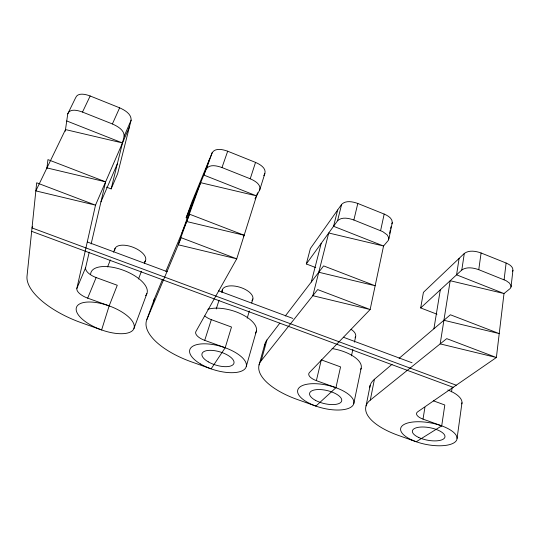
<?xml version="1.0" encoding="UTF-8"?>
<svg xmlns="http://www.w3.org/2000/svg" width="540" height="540" viewBox="0 0 540 540"><rect width="100%" height="100%" fill="white"/><g stroke="black" fill="none" stroke-linecap="round" stroke-linejoin="round"><path stroke-width="0.81" d="M316.373 380.646L321.293 359.849L340.565 366.896L335.927 387.707L316.373 380.646A12.056 5.117 13.6 0 1 309.393 372.6L370.143 309.528L383.549 246.011L388.409 240.287L388.814 237.809L387.173 234.88L382.718 231.606L353.869 220.01C348.82 218.241 341.834 216.594 337.547 220.772L306.315 263.959L315.758 267.59M388.84 239.139L392.276 222.629C392.459 218.174 387.713 215.609 384.176 214.063L357.797 203.465C352.789 201.683 345.816 200.124 341.638 204.363L310.392 248.495L306.315 263.959M433.316 400.795L444.812 405L441.707 425.864L423.016 419.121A11.968 4.813 10.4 0 1 417.71 411.804L496.382 357.507L503.995 293.551L510.165 288.549L511.029 286.956L511.015 285.701L509.402 283.028L506.081 280.672L478.764 269.69C473.459 267.813 466.722 266.537 461.801 270.007L420.674 307.935L436.961 314.199M511.029 286.956L512.939 270.29C513.223 266.483 509.092 264.33 506.108 263.027L481.086 252.983C475.841 251.1 469.118 249.892 464.312 253.435L423.414 292.363L420.674 307.935M46.879 168.527L47.945 159.611L105.617 181.845L91.132 243.992M504.097 279.76L506.108 263.027M457.056 438.433L461.99 402.719M478.764 269.69L481.086 252.983M65.259 131.24L67.75 113.873C69.937 108.094 78.111 110.471 82.499 112.07L112.388 123.957C117.389 126.232 124.355 129.883 124.146 136.215L111.145 188.906L106.475 187.117M451.521 391.838L452.149 387.524M461.801 270.007L464.312 253.435M459.108 258.383L456.57 274.833L503.995 293.551L450.185 280.719L440.174 343.886L496.382 357.507L446.708 338.634L370.298 400.106A59.198 23.598 10.6 0 0 398.48 435.443L416.232 441.754L441.707 425.864M111.145 188.906L117.646 173.684L131.132 120.15C131.456 113.846 124.612 110.079 119.624 107.811L90.167 95.985C85.799 94.331 77.666 92.131 75.539 97.909L67.75 113.873M423.016 419.121L424.926 407.322M433.917 328.766L440.316 289.818M370.298 400.106L374.429 379.276L392.067 364.298M366.066 405.871L370.183 385.304M353.747 403.711L361.159 368.226M389.59 233.368L390.278 230.067M390.623 228.42L390.967 226.773M380.599 230.641L384.176 214.063M351.466 355.846L352.87 349.394M354.443 342.131L355.671 336.481M66.737 120.953L122.486 142.958L65.502 129.58L35.843 190.89L95.506 205.153L36.68 182.79L27.014 276.257A63.916 26.966 21.1 0 0 81.385 322.758L101.621 329.947L109.154 305.89L87.669 298.141A12.92 5.508 21.1 0 1 76.862 288.434L95.506 205.153L129.411 126.995M76.862 288.434L85.61 267.671L89.228 252.153M353.869 220.01L357.797 203.465M337.547 220.772L341.638 204.363M337.655 209.986L333.565 226.28L383.549 246.011L328.712 232.99L312.822 295.697L370.143 309.528L317.675 289.589L261.191 360.74A59.65 25.076 13.7 0 0 297.365 399.512L315.887 406.094L335.927 387.707M311.283 282.022L321.212 243.358M392.276 222.629L391.844 223.796M259.051 364.932L264.769 344.345M261.191 360.74L266.942 339.984L279.841 323.123M246.294 366.39L256.385 331.101M247.212 318.182L249.338 310.959M251.708 302.94L252.889 298.924M162.405 279.666L154.406 298.843L146.887 319.505A61.135 26.244 17.3 0 0 191.768 361.982L211.12 368.861L225.2 347.753L231.498 327.024L211.329 319.653A12.177 5.555 17.4 0 1 204.829 315.974M512.939 270.29L512.467 271.418M254.988 198.835L259.72 189.931L264.836 173.637C266.531 168.048 259.834 164.261 255.535 162.398L227.684 151.214C222.973 149.519 215.548 147.596 212.234 152.597L191.734 202.439L186.179 217.762L187.751 218.369M257.526 192.8L236.729 258.829L195.905 331.519A12.353 5.36 17.3 0 0 204.714 340.362L225.2 347.753M204.714 340.362L211.329 319.653M216.25 308.961L219.051 300.179M221.589 292.194L222.352 289.798M259.72 189.931C261.347 184.316 254.509 180.65 250.229 178.787L255.535 162.398M250.229 178.787L221.987 167.549L227.684 151.214M209.615 158.956L203.81 175.061L256.561 195.885L200.664 182.682L178.254 244.782L236.729 258.829L181.217 237.728L146.887 319.505M186.179 217.762L206.395 168.804L212.234 152.597M181.973 232.74L195.811 194.441M133.934 328.543A30.638 12.596 20.2 0 0 94.878 302.373A30.638 12.596 20.2 0 0 86.852 322.657A30.638 12.596 20.2 0 0 133.934 328.543L146.894 293.564M138.49 279.018L141.44 271.269M144.383 263.527L145.564 260.428M109.154 305.89L117.268 285.269L96.133 277.547A12.731 5.711 21.5 0 1 85.61 267.671M107.575 266.895L110.403 259.929M113.542 252.194L115.115 248.326M87.669 298.141L96.133 277.547M165.875 271.337L189.682 214.252L244.154 235.258L243.351 236.716M100.953 201.859L117.335 163.822M124.146 136.215L131.132 120.15M112.388 123.957L119.624 107.811M32.67 226.537L32.009 227.927L456.246 385.209M82.499 112.07L90.167 95.985M206.395 168.804C209.804 163.843 217.235 165.888 221.987 167.549M263.776 175.655L264.836 173.637M285.282 316.008L323.622 265.896L375.158 285.761L318.769 272.241M399.087 358.337L450.394 314.773L499.23 333.599L443.921 320.274M46.953 167.913L105.617 181.845M186.644 221.528L244.154 235.258M31.658 231.343L453.182 387.322M87.541 242.048L167.292 271.715M218.612 290.81L292.829 318.425M343.359 337.223L412.054 362.779M369.738 387.639A58.388 24.503 10.3 0 1 374.429 379.276M447.842 390.002A27.992 11.738 10.1 0 1 461.781 403.886M264.391 346.802A58.82 26.021 13.6 0 1 266.942 339.984M332.087 348.577A28.154 12.454 13.2 0 1 360.707 369.346M153.461 303.122A60.271 27.216 17.4 0 1 154.406 298.843M207.806 309.332A28.748 13.021 16.8 0 1 242.156 314.476A28.748 13.021 16.8 0 1 255.38 333.275M114.716 250.459A16.389 7.843 21.2 0 1 133.387 247.388A16.389 7.843 21.2 0 1 144.248 262.224M90.619 274.246A29.889 13.399 20.7 0 1 124.315 270.614A29.889 13.399 20.7 0 1 145.55 295.637M222.257 292.052A15.944 7.715 17 0 1 239.517 287.118A15.944 7.715 17 0 1 251.89 300.8M351.007 329.279A15.788 7.459 13 0 1 355.064 337.777M208.258 361.847A16.659 6.919 16.7 0 0 233.928 363.292A16.659 6.919 16.7 0 0 211.714 350.372A16.659 6.919 16.7 0 0 208.258 361.847M418.79 437.508A16.551 6.352 10.6 0 0 444.859 437.326A16.551 6.352 10.6 0 0 422.388 426.998A16.551 6.352 10.6 0 0 418.79 437.508M315.414 400.315A16.484 6.676 13.4 0 0 341.55 401.315A16.484 6.676 13.4 0 0 320.031 389.556A16.484 6.676 13.4 0 0 315.414 400.315M411.899 440.006A28.647 10.996 10.6 0 0 456.86 439.526A28.647 10.996 10.6 0 0 417.731 421.74A28.647 10.996 10.6 0 0 411.899 440.006M309.143 403.225A28.823 11.678 13.4 0 0 353.774 403.637A28.823 11.678 13.4 0 0 314.375 383.677A28.823 11.678 13.4 0 0 309.143 403.225M200.549 363.987A29.45 12.224 16.7 0 0 246.159 366.863A29.45 12.224 16.7 0 0 207.299 343.906A29.45 12.224 16.7 0 0 200.549 363.987"/></g></svg>
